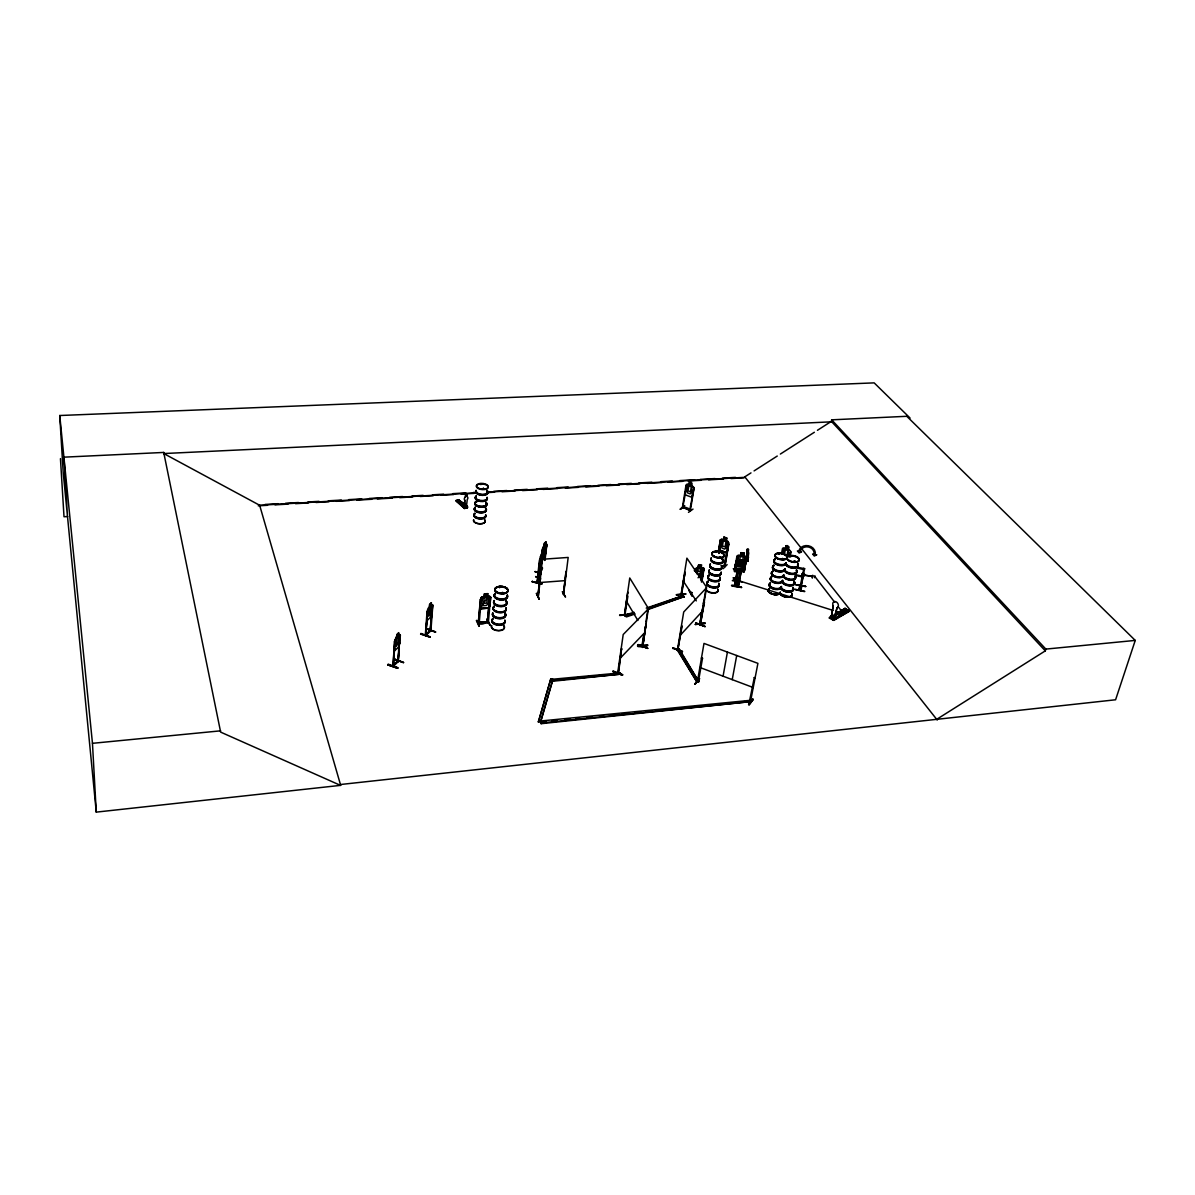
<?xml version="1.0" encoding="UTF-8"?>
<svg xmlns="http://www.w3.org/2000/svg" width="1195" height="1195" viewBox="0 0 1195 1195"><rect width="100%" height="100%" fill="white"/><g stroke="black" fill="none" stroke-linecap="round" stroke-linejoin="round"><path stroke-width="1.5" d="M748.428 552.852L747.278 549.177L747.233 554.375M465.527 494.894L465.318 497.105A2.091 1.539 -48.4 0 0 464.721 500.063L464.526 506.994C468.111 505.769 464.228 505.933 466.169 506.68M464.601 507.053L464.795 500.122M720.675 557.467L720.002 556.75M720.436 557.049L720.077 557.781L719.524 556.646M747.263 553.524L747.114 550.566M748.399 553.614L748.473 549.341L747.204 549.282M715.641 552.06L715.895 552.404M715.566 552.15L716.612 552.195M746.77 561.277L746.905 557.557L748.399 556.945L747.906 561.366L746.77 561.277L747.263 556.84M747.906 561.366L748.399 556.945M748.369 554.465L748.533 552.792M803.369 573.824L803.384 573.152M387.867 664.868C418.175 674.816 367.776 657.862 397.427 668.319M747.174 555.302L747.353 553.703M748.309 555.391L748.488 553.793M392.796 666.123L394.753 641.371L393.767 665.854L393.454 664.793L392.826 665.391L397.786 660.954M396.919 634.321L395.485 644.897L396.277 646.45L399.055 641.595L399.384 635.964L398.532 635.815C398.742 628.167 396.501 638.339 394.723 640.102L393.11 666.392L393.693 665.884M398.846 644.18L398.219 661.686L399.683 634.515L394.828 640.132L394.753 650.692L398.936 646.585L399.892 643.119M403.581 662.478L393.842 658.833L403.596 662.508M398.771 632.618L398.488 635.62L399.787 634.56M399.339 643.717L398.144 661.701L399.757 636.771M399.832 643.149L400.37 635.023M748.249 556.377L748.428 554.883M747.293 554.779L747.039 557.288L748.175 557.393L748.354 556.019M420.819 633.828L430.14 637.159M431.963 610.496L432.217 606.836L430.334 631.244L430.947 630.751L425.659 635.635L427.855 611.272L427.048 611.586L425.3 635.486L430.484 630.631M427.631 609.913L425.659 635.635L427.586 609.868L429.453 607.254L428.168 614.618L428.871 616.172L431.514 611.526L431.395 602.698L429.603 604.297L429.393 607.269L428.183 608.389L432.276 604.76M429.498 607.299L429.707 604.326M431.216 602.818L431.007 605.775L432.829 605.118L431.365 616.471M430.334 631.244L431.35 612.766M431.694 614.155L430.066 631.079M430.902 630.826L432.829 605.118M426.376 628.675L435.458 631.811M747.129 557.109L747.219 555.929M464.511 508.517L455.848 500.854L458.775 499.794C461.733 501.795 452.845 501.362 459.642 500.571M458.775 499.794L467.2 507.89L467.439 506.68L465.706 505.993M460.224 501.078L457.521 501.885L460.224 501.078C463.182 503.095 454.294 502.662 461.091 501.855M748.234 550.686L748.414 549.282M461.867 502.542L459.164 503.349L461.867 502.542C464.825 504.559 455.922 504.126 462.734 503.319M465.318 497.105L466.528 494.073L467.185 496.761A2.091 1.539 -48.4 0 1 467.26 499.495L466.394 506.65L463.869 506.516L463.794 507.472L466.483 506.844M464.75 507.307L464.452 508.517M464.885 508.009L463.869 506.516M466.573 506.068L465.587 506.262L465.542 507.77L466.364 507.591M466.438 507.651L466.558 505.903M467.17 507.487L466.349 505.948M746.666 557.408L745.74 557.214L743.215 571.419L744.291 571.389L746.636 557.348L745.695 556.243L738.166 555.107C736.03 556.168 738.54 561.157 736.359 564.817M831.735 616.53C834.588 614.663 831.287 618.368 832.855 615.694M831.914 616.426L832.736 616.515M743.604 555.929L744.933 557.229L744.022 562.427M744.097 553.136L740.855 552.658L744.097 553.136L743.604 555.989L743.962 553.21M831.914 616.889L832.9 615.813M480.748 598.127L478.239 623.461L480.33 599.681L481.256 599.606L479.18 623.446L479.449 622.52L478.149 623.267L488.277 622.401M479.15 623.133C477.656 620.19 499.644 622.968 478.224 622.416M479.389 626.195L476.775 620.429M484.124 596.843L484.363 593.84L487.754 593.631L487.485 596.574M487.605 593.676L487.366 596.678L488.949 597.515L488.456 602.967L486.574 605.432L483.437 605.686L481.973 603.49L482.466 598.038L484.229 596.932L484.468 593.93L487.635 593.736M487.067 619.159L490.249 625.329L487.112 619.563M489.412 598.949L490.428 599.068L489.412 598.949L487.246 622.685C490.383 618.995 483.318 626.329 478.463 623.476M489.517 599.143L487.47 622.7M490.592 597.321L488.337 622.64L487.545 621.848M490.055 605.208L490.712 597.261L489.621 596.335L481.809 596.962L480.644 598.097M489.741 624.88L487.022 619.144M741.497 587.537C732.864 583.474 724.185 585.52 741.512 587.477M742.095 581.935L732.326 580.665M744.455 569.134C742.349 569.373 746.128 568.387 744.156 571.389M541.918 583.533L532.208 581.831L532.432 581.099M741.378 570.941L738.6 585.296L737.763 584.699L740.288 570.777L741.378 570.941L740.243 571.12M540.857 573.719L534.942 571.643L541.141 573.017M539.468 559.828L536.958 582.727L540.095 577.962L537.541 581.905M540.155 577.185C526.771 577.021 548.445 574.586 537.287 582.816L540.08 558.17M536.406 593.601L539.02 599.143M537.406 582.727L540.528 556.676M537.63 582.353L537.765 581.577M738.271 581.606L737.688 586.566M540.424 556.721L542.605 551.268L538.198 596.245M539.931 572.45L540.065 567.64M541.395 555.406L542.679 549.879L541.962 550.163M540.573 565.997L539.767 573.032L540.962 565.608M541.604 556.765L543.068 547.071L546.488 543.874M541.918 556.87L542.485 548.52M541.111 566.176L537.869 596.275M541.768 554.495L544.442 543.337L545.786 541.918L545.547 550.402L543.247 554.644L542.784 553.091L542.261 561.157M537.884 596.305L542.59 555.735M538.362 596.559L540.902 573.451M541.156 571.09L541.723 565.832M544.143 546.16L544.352 543.307L545.876 541.947M545.413 544.875L545.786 541.918M544.322 560.336L544.89 555.107M545.473 549.879L546.548 546.115L545.846 546.399M544.621 560.44L546.249 546.01M736.045 586.252L736.703 580.904L736.12 585.909M738.241 570.702L737.33 570.149L738.346 570.717L735.612 584.713L734.791 584.116L735.627 584.669M737.868 581.129L737.181 586.551L737.733 581.547M545.025 560.067L546.892 544.382L545.174 555.152L541.903 558.468M736.957 556.019L734.477 569.851L744.44 570.329M546.1 721.81L538.362 721.989L550.79 678.88L552.882 679.238L540.633 721.616L541.156 723.692L751.162 701.555L750.34 700.315L538.452 721.227M734.477 569.851L734.835 567.685L735.717 567.804L735.418 570.523L734.507 570.463M541.156 723.692L540.633 721.616M734.462 571.568L734.716 569.462L736.225 569.701L735.956 571.808L734.492 571.404M550.79 678.88L538.362 721.989M551.119 679.387L551.642 681.359L620.803 674.129L620.13 672.919L551.119 679.387L551.642 681.359M562.307 591.719L565.534 597.112L562.576 591.704M565.967 571.419L563.383 594.602L566.071 571.598M563.607 594.273L568.178 557.438L542.007 559.29M743.32 569.462L744.814 567.789L743.32 569.462L735.747 568.327L735.224 566.34M735.119 566.325L736.105 561.575L744.829 562.322L742.603 562.038L743.111 560.126L739.839 559.723M739.466 561.516L739.944 559.708L742.976 560.261M736.09 561.665L739.571 561.59M735.747 568.327L743.335 569.373M735.582 569.612C726.172 566.49 748.757 572.285 743.23 571.822M741.542 587.268L731.758 585.669M743.17 571.763C741.677 567.864 747.547 562.531 744.769 562.277M744.306 570.284L734.596 569.119M612.99 671.366L622.685 675.07L612.781 671.59M744.067 571.583L734.447 570.403L736.195 561.232L737.091 561.366L735.194 570.568M734.611 568.79L735.522 569.253M736.195 561.232L737.046 561.65M634.007 612.273L624.402 615.246L629.75 577.977L648.093 607.971L645.957 621.878M625.075 614.469L624.821 615.843L627.898 596.081M635.157 613.946L626.419 616.919L625.164 615.948L633.514 613.827M618.203 672.441L617.681 673.173L618.323 671.739M618.547 672.875L621.549 648.78L618.218 673.233M620.13 672.919L620.698 674.861M647.63 644.986C644.493 649.348 626.449 644.508 647.645 645.061M642.029 645.419L643.791 634.067M642.746 645.972L642.671 647.406L642.776 645.778M644.135 634.037L642.462 645.27M644.628 631.124L645.36 626.21M642.686 647.346L646.181 623.357L642.611 646.824M642.537 647.421L648.347 608.897L623.207 634.515L617.681 673.024M680.343 509.384L684.63 505.545L680.403 508.951M683.54 507.158L682.375 507.741L686.049 484.886L687.125 484.319L693.205 486.589L693.966 487.799L691.591 497.195L685.362 494.894L684.989 491.937L685.407 494.849M682.733 507.651L686.677 486.589L685.945 486.32M689.41 482.347L688.947 485.036L687.469 485.424L686.692 490.368L687.693 492.967L690.172 493.879L691.845 492.25L691.995 483.198C687.618 479.046 690.546 487.261 687.095 484.214M688.484 512.356L693.025 509.085M690.366 509.921L689.873 510.34C671.814 503.244 693.877 508.712 689.664 510.504L693.757 489.353M676.489 595.065L685.855 593.825L676.564 594.602M690.351 510.758L694.101 487.769L691.472 485.902M681.494 593.855L681.374 595.289L684.137 579.829M672.875 648.138L682.435 651.753M684.72 576.184L684.989 572.076L681.195 595.185M672.651 648.497L672.964 647.735L682.494 651.305M837.083 607.732L834.259 618.218L831.406 616.829L833.184 605.686A3.391 2.554 57.8 0 1 834.065 601.683A3.391 2.554 57.8 0 1 837.949 603.729A3.391 2.554 57.8 0 1 837.083 607.732L834.14 618.278M834.185 615.216L844.999 608.613L849.346 611.228L833.811 620.429L829.151 617.949L831.526 616.71L833.184 605.686M681.792 594.378L681.464 594.766M649.632 607.643L682.957 595.663L684.227 596.589L647.391 609.779M677.042 649.602L679.074 648.706L698.911 681.837L696.954 682.016L677.042 649.602L678.954 649.423L697.014 678.745M677.535 649.796L678.446 648.795M681.747 626.031L677.819 650.05L682.076 626.15M691.8 592.735C689.007 592.72 692.966 592.78 691.457 593.123M690.874 592.347L690.8 593.437L691.726 592.317M690.889 593.407L691.681 592.571M695.923 572.539L698.612 565.145M692.323 595.976L688.947 590.196L691.83 595.961M694.863 569.134L698.149 567.954L698.522 565.056L701.644 564.906L701.047 567.819L702.436 568.641L701.555 573.869L699.658 576.199M700.031 573.973L700.897 568.745L698.029 568.939L697.163 574.168L700.031 573.973L701.196 576.08L700.614 579.545M701.062 580.636L702.675 570.03L703.646 570.149L702.675 570.03M701.495 582.114L703.93 568.476L703.063 567.61M705.005 623.133C675.414 626.882 725.066 621.027 695.52 624.029M695.804 623.207L705.155 626.583L696.028 622.909M702.421 608.972L699.926 624.014L701.51 612.423M703.287 603.863L703.87 600.458M700.404 624.582L699.852 625.343L704.124 602.385M700.225 625.418L704.497 601.981M699.643 623.476L700.315 623.895M696.849 681.494L695.251 683.824M718.359 551.463L720.406 539.662L723.408 539.752M718.509 551.328L720.451 539.617M718.837 553.449C720.167 552.09 720.077 539.303 720.899 541.559M696.954 682.016L677.162 648.87M719.002 553.315L721.048 541.425M695.176 684.317C694.683 681.464 700.27 681.957 697.372 681.867L703.989 643.418L757.914 663.359L750.43 702.003L749.489 701.704L750.684 701.853L749.579 700.763M702.526 658.236L701.465 658.087L702.526 658.236L698.358 681.927M699.538 678.685L695.042 684.197L699.568 678.685M726.769 538.034L726.142 540.872L727.396 542.336L726.515 547.444L724.708 549.088L722.064 548.087L721.033 545.368L721.914 540.26L723.483 539.871L723.931 536.958L726.769 538.034L726.246 540.827L728.935 542.859L724.723 566.624M723.528 539.826L724.006 537.078M735.911 568.028L735.358 570.045M737.778 561.486L738.674 556.287L740.452 555.6L740.855 552.658M723.214 568.656L727.143 564.623M724.947 566.46L728.741 544.337L727.949 544.039L723.991 566.355L724.812 566.624M724.006 566.34L723.946 565.683M739.391 561.725L740.288 556.541L743.32 556.989L742.707 560.455M743.2 571.21L743.559 569.044M734.746 584.474L737.33 570.149M734.955 584.549L737.509 570.12M738.376 570.373L735.612 584.713M740.497 570.702L737.823 585.057M738.6 585.296L741.184 570.807L740.317 570.717L741.169 570.866M723.065 676.191L727.426 652.082M732.236 679.641L736.703 655.517M749.116 704.796L753.208 699.463L749.116 704.826L748.638 704.109M748.697 704.139L752.82 698.881M749.414 701.659L754.284 677.58L755.195 677.909L754.284 677.58M750.34 700.315L751.013 702.302M781.44 553.838L782.561 548.311L783.651 547.818L790.104 550.462L790.896 551.836L789.955 556.75M782.292 553.673C784.114 552.269 781.799 548.729 782.949 550.268M782.456 553.539L783.113 550.148M782.979 554.107L783.98 548.998L785.548 548.684L786.131 545.891L788.67 547.041M786.011 545.801C785.145 552.941 785.04 541.903 788.834 546.952L788.341 556.392M735.418 570.523L735.508 568.85M789.029 556.541C787.774 553.808 791.688 552.941 789.701 553.151M789.193 556.422L789.865 553.031M789.79 556.87L790.791 551.836M799.679 588.254L800.545 588.537L804.534 568.745L803.384 569.552L803.608 568.462L804.549 568.656M794.899 589.598L804.608 591.63M805.699 586.297L795.93 584.773L805.669 586.461M802.891 576.812L801.875 576.946L802.069 575.99M803.399 569.462L804.399 569.388M801.935 576.692C804.623 577.439 800.725 575.422 803.04 576.08M804.325 569.746L797.289 568.058M814.572 577.678L814.945 575.87L814.751 576.767M743.051 571.718L743.335 570.149M817.44 430.29L831.361 421.372L831.675 419.833L906.796 416.293L1135.25 640.415L1115.592 699.777L340.276 784.532L340.515 785.384L220.642 732.117L163.715 452.442L63.947 457.162L67.517 516.837L63.186 472.354L59.75 415.516L874.172 382.878L910.097 418.086M804.534 574.272L804.235 575.691L801.83 575.198L802.114 573.794L804.534 574.272L802.114 573.794M804.34 575.228L812.585 576.363L804.355 575.124M743.917 571.942L745.889 562.74M794.974 589.24L804.683 591.241M735.209 566.43L736.195 561.605M800.829 590.823L801.845 585.968M804.235 575.691L804.429 574.75M740.422 560.096L742.379 560.38M802.637 573.719L803.563 574.72L802.532 574.257M802.756 573.137L803.876 573.212L800.755 588.463L799.754 587.91M803.652 569.612L799.769 588.358L800.829 588.134M804.549 568.656L795.661 566.938M803.727 573.944L803.458 574.676M532.208 581.816L541.723 584.191M799.754 585.505L798.723 590.36M801.83 575.198L804.265 575.557M803.608 568.462L804.474 569.044M799.156 590.39L800.306 585.191L799.246 590.061M541.858 583.937L532.343 581.577M744.709 567.849L745.844 563.024L744.948 562.89M795.93 584.773L805.624 586.625M829.554 617.964L831.466 615.38L831.182 618.159M831.78 615.544L829.942 617.651L833.408 619.488L835.245 617.382L835.245 619.01L831.137 616.829L831.466 615.38M832.975 616.172L832.437 618.831M537.018 581.771L540.394 578.096M834.932 618.711L835.245 617.382M837.949 612.527L841.982 614.977L837.949 612.527L839.517 611.601L843.55 614.051L839.517 611.601M840.907 610.779L844.94 613.229L840.907 610.779L842.475 609.853L846.493 612.303L842.475 609.853M843.506 609.241L847.539 611.676L843.506 609.241L845.059 608.315L849.077 610.75L833.094 620.041M845.059 608.315L834.11 615.171M642.208 644.568L642.97 645.046L642.223 644.508M546.055 551.926L545.144 555.092L541.858 558.304M503.259 593.288L502.901 592.451M503.603 593.407L502.542 593.138M499.615 587.552L500.093 587.313M500.332 587.118L499.48 587.596M744.097 571.15L734.716 569.462M736.225 569.701L734.686 569.627M388.121 664.539L397.681 668.05M388.166 664.151L397.741 667.587M542.097 559.693L540.349 564.159L541.141 555.6M430.185 636.771L420.864 633.425M540.543 722.377L552.807 679.985M613.05 670.978L622.729 674.622M483.288 488.949C485.678 488.157 481.256 490.264 483.467 488.337M483.751 488.441L484.094 489.293M483.781 488.949L482.541 488.755L483.318 488.382M936.686 719.345L1045.311 650.857L1045.834 649.094L831.675 419.833M480.689 484.513L481.032 483.93M481.54 484.244L480.898 483.93A6.005 2.868 5 0 1 488.083 487.918A6.005 2.868 5 0 1 478.06 488.501A6.005 2.868 5 0 1 480.793 483.885L481.57 484.333L480.838 484.453M682.405 651.708L672.845 648.228M539.214 599.113L536.48 593.243L539.259 599.053M831.735 616.426L832.616 616.008M699.837 625.209L706.275 586.805L686.901 558.155L681.016 594.751M619.772 615.5L629.421 614.633M677.625 648.93L678.416 648.736M677.445 649.871L683.704 612.019L706.574 587.686L700.315 624.836M840.145 613.528L840.638 612.303L841.698 613.632M685.751 594.169L676.295 594.766M488.501 608.001L490.025 605.163L488.635 608.195L480.734 608.733L488.576 608.091L489.995 605.103M539.856 572.211L539.901 572.958M795.392 561.829L794.137 561.172M793.958 561.381L795.243 561.65M794.869 560.978L794.555 561.769M790.463 556.511L791.06 556.019M701.211 578.694L702.675 575.93M701.301 578.843L702.809 576.005M782.053 558.692L783.113 559.111M781.874 558.887L782.65 558.498M782.337 558.528L783.248 558.782M778.513 554.121L779.469 554.047M478.971 626.285L476.342 620.474M430.125 630.138L430.544 630.288M426.301 634.366L425.39 634.664L426.286 635.142M392.841 666.212L398.353 660.178L397.801 660.701M535.106 571.494L541.096 573.481M719.181 557.467L719.495 556.975M719.136 546.996L719.554 550.044L726.187 552.568L727.695 550.178M430.125 637.219L420.58 634.097M489.651 596.395L490.742 597.336L488.008 596.544L480.599 608.21L488.606 608.15M535.704 576.513L540.304 577.887M541.693 553.046L542.336 552.135M541.604 554.002L542.231 553.076M540.528 556.75L542.978 553.106M680.299 509.249L684.526 505.858M737.763 584.699L738.749 584.863M425.405 634.515L430.051 630.512M698.044 577.783L701.136 574.885L699.404 577.29M748.548 704.602L752.805 699.299M749.534 701.002L749.713 701.465M698.567 681.165L697.417 680.971L698.507 681.374M456.729 500.66L458.94 500.152M467.35 507.726C440.91 490.174 476.566 508.144 465.393 508.293M705.155 626.583L695.848 623.088M677.625 649.079L678.401 648.9M679.85 635.695L702.63 610.944M621.549 648.78L621.893 648.915M619.787 658.654L644.792 632.603M542.246 569.627L539.991 572.136M539.767 566.953L542.47 568.178M480.778 598.187L481.854 597.052M545.428 543.74L544.576 544.562L545.532 542.799M435.682 632.021L426.137 628.495M398.652 661.208L393.274 666.287M427.138 617.785L427.407 620.28L431.335 616.411M395.097 641.491L394.245 641.849M427.855 611.272L427.048 611.586M431.007 603.609L429.886 605.551L430.932 604.595M431.186 605.671L432.306 604.64M723.991 565.474L725.096 565.653L724.334 565.369M726.187 552.568L719.599 549.999M727.949 544.039L728.741 544.337M728.143 541.469L721.526 538.975M682.554 507.038L683.45 507.128M794.018 561.262L795.004 561.157M790.418 556.437L791.463 556.422M782.142 559.17L783.427 559.559M750.983 472.891L744.799 476.85L937.253 720.047M754.075 470.905L777.258 456.042M780.35 454.07L814.363 432.261M465.348 508.323L456.595 500.466M458.043 500.376L466.677 508.009M502.871 592.765L502.154 593.213L502.961 593.482M503.185 593.049L502.184 592.571L503.737 593.138M832.556 619.772L849.152 610.466M835.559 617.546L833.318 620.19L849.316 611.242M831.586 615.784L833.184 616.112M834.334 615.5L843.595 609.988M829.539 617.785L845.791 609.017L833.587 616.844M830.346 618.398L845.791 609.017M832.482 619.727L848.301 610.316L848.794 610.974M795.287 561.874L794.152 561.769M783.561 559.365L782.516 559.365M466.214 494.103L467.35 494.79M646.241 608.121L682.957 595.663M625.164 615.948L633.903 612.975M647.496 609.062L684.227 596.589M739.571 561.501L737.823 561.844L737.136 565.16L738.465 566.818L741.483 567.281L743.395 566.101L744.112 562.785L742.603 561.949M841.549 613.468L840.458 613.393M749.833 700.614L750.49 701.749M697.671 680.836L698.418 682.016M461.449 503.02L460.284 503.289M67.488 516.36L96.272 812.122L340.68 785.354L259.509 504.768M551.672 721.242L557.243 720.675M564.652 719.928L570.224 719.36M575.796 718.792L579.5 718.404M586.924 717.657L592.496 717.09M599.905 716.328L603.624 715.954M611.048 715.207L616.605 714.64M622.177 714.072L627.748 713.505M635.157 712.743L640.729 712.19M646.301 711.622L651.858 711.055M657.429 710.487L663.001 709.92M670.425 709.158L674.129 708.784M681.553 708.037L687.11 707.47M692.682 706.902L698.253 706.335M705.677 705.573L711.234 705.005M716.806 704.452L722.363 703.885M727.934 703.317L733.506 702.75M740.93 701.988L744.634 701.614M541.245 722.93L751.162 701.555M697.088 681.284L699.045 681.09M1045.834 649.094L1135.25 640.415M96.272 812.122L92.463 743.32L220.627 730.832M560.111 679.283L563.741 678.939M571.001 678.252L578.26 677.58M585.535 676.893L589.165 676.549M598.232 675.698L603.684 675.19M610.944 674.503L616.396 673.995M551.731 680.612L620.803 674.129M637.682 646.39L647.615 645.494L637.742 646.405M695.43 624.462L704.99 623.626M619.607 615.305L629.496 614.305L619.637 615.276M683.391 507.307L683.196 508.084M628.391 592.66L627.748 592.197L624.477 615.276M488.008 596.559L489.681 596.439M539.468 582.562L565.429 580.621M695.55 571.568L702.75 571.061L703.228 573.779L702.63 571.105M701.017 567.759L704.079 568.491L701.988 581.248M696.028 568.163L703.093 567.67M694.37 570.598L695.326 570.732L694.489 570.792M67.503 516.539L64.007 516.748L60.452 458.641M265.081 504.439L278.091 503.692M285.53 503.274L298.556 502.527M307.847 501.99L319.005 501.347M328.296 500.81L341.322 500.063M348.746 499.63L361.771 498.883M369.21 498.464L382.221 497.703M389.66 497.284L402.67 496.537M411.976 496L423.12 495.357M432.426 494.82L443.584 494.177M452.875 493.64L465.886 492.893M473.325 492.474L477.044 492.25M493.774 491.294L506.799 490.547M514.238 490.114L527.249 489.367M536.54 488.83L547.698 488.187M557.004 487.65L568.148 487.007M577.454 486.484L590.464 485.723M597.903 485.304L610.914 484.558M618.353 484.124L631.378 483.377M638.817 482.944L651.828 482.197M661.119 481.66L672.277 481.017M679.716 480.599L694.594 479.733M700.165 479.419L715.043 478.568M722.482 478.134L735.493 477.388M475.431 492.848L259.659 505.276L163.745 453.547L163.715 452.442M486.589 492.206L745.157 477.313M258.254 505.829L267.56 505.291M275.014 504.858L288.04 504.111M295.479 503.678L308.504 502.931M315.958 502.497L328.983 501.751M336.422 501.317L349.448 500.571M356.887 500.137L371.779 499.271M377.366 498.957L392.259 498.091M399.698 497.673L412.723 496.911M420.162 496.478L433.202 495.731M440.641 495.298L453.667 494.551M461.106 494.118L474.131 493.371M487.172 492.624L494.611 492.191M502.049 491.757L515.075 491.011M522.529 490.577L537.406 489.726M542.993 489.397L557.886 488.531M565.325 488.113L578.35 487.351M585.804 486.933L598.829 486.171M606.268 485.753L619.294 484.991M626.748 484.558L639.773 483.811M647.212 483.377L662.105 482.526M667.691 482.197L682.569 481.346M688.156 481.017L701.181 480.27M708.62 479.837L723.513 478.986M730.952 478.553L743.992 477.806M163.745 453.547L831.765 421.805M744.186 570.657L743.395 570.523M715.924 575.273L716.985 575.691M735.044 567.685L735.702 568.043M747.129 557.064L748.264 557.199M746.905 557.557L748.04 557.647M460.792 503.409L461.643 503.035M502.707 593.631L501.751 592.914M795.945 574.735L802.98 576.334M795.795 575.482L802.831 577.08M539.154 565.743L539.274 568.088L541.933 563.652L541.111 555.869M735.254 579.575C735.134 582.742 730.952 577.947 735.254 579.575L832.96 610.391M836.5 611.511L843.61 613.752L838.083 606.582M539.572 567.087L542.545 568.073M426.152 628.854L435.473 632.17M394.365 648.228L394.649 650.663M393.827 659.192L403.342 662.672M690.501 510.594L682.644 507.053M638.205 644.956L647.675 648.467M699.852 667.467L753.238 687.528M841.414 612.766C837.814 611.631 842.176 615.425 841.683 612.677M831.526 616.71L834.991 618.547M800.381 590.688L801.457 585.475M682.853 596.365L684.108 597.291M458.223 500.093L467.021 507.935M456.102 500.406L465.034 508.398M456.087 500.585L464.855 508.428M831.361 421.372L1045.311 650.857M814.826 576.468L834.752 602.28M683.226 581.024L696.297 600.891M626.464 601.294L637.876 620.489M481.256 599.606L480.33 599.681M479.957 605.925L480.763 608.793M427.033 617.74L427.317 620.25M719.285 546.966L719.674 549.924M59.75 415.516L92.463 743.32M487.067 498.285A5.99 2.898 5 0 1 480.465 501.452A5.99 2.898 5 0 1 476.163 496.806M487.187 497.912A6.065 2.943 5 0 1 480.48 501.123A6.065 2.943 5 0 1 476.133 496.418M486.066 502.453A5.99 2.913 5 0 1 484.259 506.187A5.99 2.913 5 0 1 476.267 505.097A5.99 2.913 5 0 1 476.715 501.183M486.066 502.318A5.96 2.898 5 0 1 484.677 505.918A5.96 2.898 5 0 1 477.014 505.365A5.96 2.898 5 0 1 475.774 501.586M487.127 491.011A6.08 2.928 5 0 1 482.586 495.074A6.08 2.928 5 0 1 476.013 490.921M487.157 497.254A5.99 2.898 5 0 1 480.554 500.421A5.99 2.898 5 0 1 476.252 495.776M487.022 491.384A6.005 2.883 5 0 1 482.556 495.387A6.005 2.883 5 0 1 476.073 491.294M487.216 497.598A6.065 2.943 5 0 1 480.51 500.81A6.065 2.943 5 0 1 476.148 496.104M487.157 490.697A6.08 2.928 5 0 1 482.616 494.745A6.08 2.928 5 0 1 476.043 490.607M487.112 490.353A6.005 2.883 5 0 1 482.646 494.357A6.005 2.883 5 0 1 476.148 490.264M485.543 515.672A5.945 2.928 5 0 1 478.971 518.899A5.945 2.928 5 0 1 474.714 514.194M485.663 515.314A6.035 2.973 5 0 1 479.001 518.585A6.035 2.973 5 0 1 474.669 513.82M484.558 519.78A5.945 2.943 4.9 0 1 480.106 523.888A5.945 2.943 4.9 0 1 473.683 519.735A5.93 2.943 4.9 0 0 480.121 523.739A5.93 2.943 4.9 0 0 484.543 519.661M485.977 503.229A5.96 2.898 5 0 1 481.525 507.263A5.96 2.898 5 0 1 475.087 503.155M475.7 502.497A5.96 2.898 5 0 1 476.656 501.975M485.603 508.472A6.05 2.958 5 0 1 484.199 512.147A6.05 2.958 5 0 1 476.432 511.594A6.05 2.958 5 0 1 475.177 507.741M485.633 514.657A5.945 2.928 5 0 1 479.061 517.883A5.945 2.928 5 0 1 474.803 513.178M485.499 508.846A5.96 2.928 5 0 1 484.109 512.461A5.96 2.928 5 0 1 476.461 511.923A5.96 2.928 5 0 1 475.222 508.114M485.693 515A6.035 2.973 5 0 1 479.016 518.271A6.035 2.973 5 0 1 474.699 513.506M485.633 508.159A6.05 2.958 5 0 1 484.214 511.833A6.05 2.958 5 0 1 476.461 511.281A6.05 2.958 5 0 1 475.207 507.427M485.588 507.83A5.96 2.913 5 0 1 484.199 511.445A5.96 2.913 5 0 1 476.551 510.892A5.96 2.913 5 0 1 475.311 507.098M720.899 565.683A6.259 3.152 9.7 0 1 720.421 569.701A6.259 3.152 9.7 0 1 712.504 569.164A6.259 3.152 9.7 0 1 710.263 564.951M721.825 566.131A6.348 3.182 9.7 0 1 715.88 569.791A6.348 3.182 9.7 0 1 710.248 564.548M721.168 572.644A6.259 3.167 9.7 0 1 714.102 575.273A6.259 3.167 9.7 0 1 709.352 570.224M709.442 569.821A6.229 3.152 9.7 0 0 714.177 574.855A6.229 3.152 9.7 0 0 721.227 572.226A6.259 3.167 9.7 0 1 714.147 575.019A6.259 3.167 9.7 0 1 709.397 569.97M722.124 559.036A6.363 3.182 9.7 0 1 721.646 563.099A6.363 3.182 9.7 0 1 713.594 562.531A6.363 3.182 9.7 0 1 711.309 558.289M721.989 559.409A6.274 3.137 9.7 0 1 721.511 563.428A6.274 3.137 9.7 0 1 713.579 562.875A6.274 3.137 9.7 0 1 711.324 558.677M721.885 565.818A6.348 3.182 9.7 0 1 715.939 569.462A6.348 3.182 9.7 0 1 710.293 564.234M722.183 558.707A6.363 3.167 9.7 0 1 721.69 562.77A6.363 3.167 9.7 0 1 713.654 562.218A6.363 3.167 9.7 0 1 711.369 557.96M722.168 558.364A6.274 3.137 9.7 0 1 721.705 562.367A6.274 3.137 9.7 0 1 713.759 561.814A6.274 3.137 9.7 0 1 711.503 557.617M721.197 572.226A6.214 3.137 9.7 0 1 714.983 574.974A6.214 3.137 9.7 0 1 709.023 570.568M718.613 584.206A6.214 3.182 9.8 0 1 716.089 587.82A6.214 3.182 9.8 0 1 708.262 586.207A6.214 3.182 9.8 0 1 708.082 582.055M718.748 583.847A6.304 3.227 9.8 0 1 716.208 587.507A6.304 3.227 9.8 0 1 708.262 585.879A6.304 3.227 9.8 0 1 708.082 581.651M717.717 589.374A6.214 3.197 9.8 0 1 713.475 593.168A6.214 3.197 9.8 0 1 705.886 589.419M717.762 589.03A6.199 3.182 9.8 0 1 713.52 592.795A6.199 3.182 9.8 0 1 705.961 589.06M721.063 573.152A6.229 3.152 9.7 0 1 714.012 575.781A6.229 3.152 9.7 0 1 709.292 570.747M721.138 572.853A6.259 3.167 9.7 0 1 714.072 575.482A6.259 3.167 9.7 0 1 709.322 570.433M719.823 577.663A6.319 3.212 9.8 0 1 717.284 581.293A6.319 3.212 9.8 0 1 709.322 579.665A6.319 3.212 9.8 0 1 709.128 575.467M718.792 583.175A6.229 3.182 9.8 0 1 716.268 586.775A6.229 3.182 9.8 0 1 708.441 585.177A6.229 3.182 9.8 0 1 708.262 581.009M720.077 578.888A6.229 3.167 9.8 0 1 712.235 581.338A6.229 3.167 9.8 0 1 709.143 575.856M718.807 583.533A6.304 3.227 9.8 0 1 716.253 587.178A6.304 3.227 9.8 0 1 708.321 585.55A6.304 3.227 9.8 0 1 708.142 581.338M719.883 577.334A6.319 3.212 9.8 0 1 717.329 580.979A6.319 3.212 9.8 0 1 709.367 579.351A6.319 3.212 9.8 0 1 709.188 575.154M719.868 576.991A6.244 3.167 9.8 0 1 717.344 580.576A6.244 3.167 9.8 0 1 709.501 578.963A6.244 3.167 9.8 0 1 709.322 574.825M784.742 569.089A6.244 3.092 10.9 0 1 778.737 571.837A6.244 3.092 10.9 0 1 772.523 567.431M772.926 566.699A6.244 3.092 10.9 0 1 773.718 566.086M784.936 569.567A6.333 3.137 10.9 0 1 776.406 570.941A6.333 3.137 10.9 0 1 773.718 565.698M783.756 575.168A6.244 3.107 10.9 0 1 775.346 576.543A6.244 3.107 10.9 0 1 772.687 571.344M783.8 574.914A6.244 3.107 10.9 0 1 775.406 576.289A6.244 3.107 10.9 0 1 772.747 571.076M786.161 563.338A6.348 3.122 10.8 0 1 777.616 564.697A6.348 3.122 10.8 0 1 774.913 559.469M784.981 568.88A6.259 3.092 10.9 0 1 776.571 570.224A6.259 3.092 10.9 0 1 773.912 565.056M785.996 563.682A6.259 3.077 10.8 0 1 777.586 565.026A6.259 3.077 10.8 0 1 774.913 559.872M784.995 569.253A6.333 3.137 10.9 0 1 776.481 570.627A6.333 3.137 10.9 0 1 773.777 565.369M785.832 563.756A6.348 3.122 10.8 0 1 776.944 564.1A6.348 3.122 10.8 0 1 774.972 559.14M786.205 562.636A6.259 3.077 10.8 0 1 777.781 563.98A6.259 3.077 10.8 0 1 775.107 558.827M781.306 587.537A6.214 3.137 11 0 1 772.956 588.926A6.214 3.137 11 0 1 770.327 583.683M781.47 587.193A6.304 3.182 11 0 1 772.986 588.597A6.304 3.182 11 0 1 770.327 583.294M769.326 588.806A6.214 3.152 11 0 0 771.955 594.064A6.214 3.152 11 0 0 780.305 592.675A6.169 3.137 11 0 1 771.97 594.049A6.169 3.137 11 0 1 769.356 588.821M780.35 592.466A6.214 3.152 11 0 1 771.985 593.87A6.214 3.152 11 0 1 769.371 588.612M783.621 575.676A6.229 3.107 10.9 0 1 775.256 577.051A6.229 3.107 10.9 0 1 772.612 571.852M783.711 575.378A6.244 3.107 10.9 0 1 775.316 576.752A6.244 3.107 10.9 0 1 772.657 571.539M782.68 581.039A6.304 3.167 10.9 0 1 774.181 582.428A6.304 3.167 10.9 0 1 771.507 577.14M781.515 586.506A6.214 3.137 11 0 1 773.15 587.895A6.214 3.137 11 0 1 770.521 582.652M782.516 581.382A6.229 3.122 10.9 0 1 774.151 582.757A6.229 3.122 10.9 0 1 771.507 577.543M770.387 582.981A6.304 3.182 11 0 0 772.314 588A6.304 3.182 11 0 0 781.127 587.641A6.304 3.182 11.2 0 0 788.999 591.465A6.304 3.182 11.2 0 0 792.972 587.641M794.212 581.487A6.319 3.167 11.2 0 1 790.239 585.296A6.319 3.167 11.2 0 1 782.337 581.517A6.319 3.167 10.9 0 1 773.509 581.831A6.319 3.167 10.9 0 1 771.567 576.827M782.725 580.337A6.229 3.122 10.9 0 1 774.345 581.726A6.229 3.122 10.9 0 1 771.701 576.513M505.918 601.668A6.632 3.57 5.4 0 1 501.063 606.687A6.632 3.57 5.4 0 1 493.819 601.727M506.023 601.279A6.722 3.615 5.4 0 1 504.544 605.76A6.722 3.615 5.4 0 1 495.925 605.193A6.722 3.615 5.4 0 1 494.446 600.502M506.053 608.061A6.632 3.585 5.4 0 1 498.808 612.079A6.632 3.585 5.4 0 1 493.968 606.388M506.068 607.822A6.632 3.585 5.4 0 1 498.838 611.855A6.632 3.585 5.4 0 1 493.983 606.164M507.352 595.618A6.737 3.6 5.4 0 1 499.988 599.651A6.737 3.6 5.4 0 1 495.059 593.93M506.023 600.577A6.632 3.555 5.4 0 1 501.168 605.581A6.632 3.555 5.4 0 1 493.923 600.622M507.218 596.006A6.647 3.555 5.4 0 1 499.973 599.98A6.647 3.555 5.4 0 1 495.103 594.333M506.068 600.936A6.722 3.615 5.4 0 1 501.138 606.014A6.722 3.615 5.4 0 1 493.804 600.995M507.382 595.274A6.737 3.6 5.4 0 1 500.018 599.307A6.737 3.6 5.4 0 1 495.088 593.586M507.322 594.901A6.647 3.54 5.4 0 1 500.078 598.874A6.647 3.54 5.4 0 1 495.208 593.228M504.992 622.087A6.587 3.6 5.3 0 1 496.717 625.045A6.587 3.6 5.3 0 1 492.743 619.488M504.887 620.758A6.677 3.645 5.3 0 1 497.583 624.865A6.677 3.645 5.3 0 1 492.698 619.07M503.588 625.627A6.587 3.615 5.3 0 1 498.748 630.736A6.587 3.615 5.3 0 1 491.578 625.717M503.603 625.403A6.587 3.615 5.3 0 1 498.778 630.512A6.587 3.615 5.3 0 1 491.593 625.493M506.202 609.599A6.602 3.57 5.3 0 1 497.912 612.527A6.602 3.57 5.3 0 1 493.923 607M506.023 608.315A6.632 3.585 5.3 0 1 498.793 612.333A6.632 3.585 5.3 0 1 493.938 606.642M504.843 613.349A6.692 3.645 5.3 0 1 499.943 618.472A6.692 3.645 5.3 0 1 492.639 613.423M504.858 620.056A6.587 3.6 5.3 0 1 497.673 624.104A6.587 3.6 5.3 0 1 492.848 618.398M504.738 613.752A6.602 3.585 5.3 0 1 499.898 618.801A6.602 3.585 5.3 0 1 492.698 613.827M504.917 620.429A6.677 3.645 5.3 0 1 497.613 624.537A6.677 3.645 5.3 0 1 492.743 618.741M504.887 613.02A6.692 3.63 5.3 0 1 499.973 618.144A6.692 3.63 5.3 0 1 492.669 613.095M504.843 612.662A6.602 3.585 5.3 0 1 500.003 617.71A6.602 3.585 5.3 0 1 492.788 612.721M796.288 570.717A6.259 3.107 11.1 0 1 790.776 574.332A6.259 3.107 11.1 0 1 784.906 569.164M796.438 570.359A6.348 3.137 11.1 0 1 791.673 574.093A6.348 3.137 11.1 0 1 784.503 569.537M795.243 575.975A6.259 3.122 11.1 0 1 790.537 579.68A6.259 3.122 11.1 0 1 783.472 575.168M795.302 575.572A6.244 3.107 11.1 0 1 790.612 579.261A6.244 3.107 11.1 0 1 783.576 574.765M797.692 564.13A6.363 3.137 11.1 0 1 792.912 567.849A6.363 3.137 11.1 0 1 785.727 563.293M796.497 569.686A6.259 3.092 11.1 0 1 791.792 573.361A6.259 3.092 11.1 0 1 784.712 568.865M797.543 564.488A6.274 3.092 11.1 0 1 792.823 568.163A6.274 3.092 11.1 0 1 785.742 563.682M796.512 570.03A6.348 3.137 11.1 0 1 791.732 573.779A6.348 3.137 11.1 0 1 784.562 569.208M797.767 563.801A6.363 3.122 11.1 0 1 793.779 567.55A6.363 3.122 11.1 0 1 785.817 563.801M797.752 563.442A6.274 3.092 11.1 0 1 793.032 567.117A6.274 3.092 11.1 0 1 785.951 562.636M792.912 587.955A6.304 3.182 11.2 0 1 788.147 591.749A6.304 3.182 11.2 0 1 781.037 587.148M780.066 592.451A6.229 3.152 11.2 0 0 787.072 597.007A6.229 3.152 11.2 0 0 791.777 593.243A6.184 3.137 11.2 0 1 787.102 596.858A6.184 3.137 11.2 0 1 780.126 592.332M795.123 576.483A6.229 3.107 11.1 0 1 790.418 580.187A6.229 3.107 11.1 0 1 783.397 575.676M795.213 576.184A6.259 3.122 11.1 0 1 790.493 579.889A6.259 3.122 11.1 0 1 783.427 575.363M794.137 581.816A6.319 3.167 11.2 0 1 789.372 585.58A6.319 3.167 11.2 0 1 782.247 580.994M792.972 587.298A6.229 3.137 11.2 0 1 788.267 591.032A6.229 3.137 11.2 0 1 781.246 586.491M793.988 582.174A6.229 3.122 11.2 0 1 789.283 585.894A6.229 3.122 11.2 0 1 782.262 581.367M794.197 581.143A6.244 3.122 11.2 0 1 789.492 584.863A6.244 3.122 11.2 0 1 782.471 580.337M733.237 577.977L735.687 578.38L733.327 577.797M396.74 638.399L396.411 644.045L398.129 642.447L398.473 636.815L396.74 638.399M397.263 634.59L397.203 635.591L398.368 633.574L397.263 634.59M429.423 608.285L429.035 613.812L430.663 612.318L431.051 606.806L429.423 608.285M484.139 597.903L483.646 603.356L486.783 603.102L487.276 597.649L484.139 597.903M485.006 594.438L484.916 595.424L486.933 595.259L487.022 594.273L485.006 594.438M743.469 569.627L735.821 568.432L743.469 569.627M541.171 556.616L540.588 561.904L542.142 555.182L541.171 556.616M544.069 547.146L543.501 552.404L544.83 551.104L545.413 545.846L544.069 547.146M736.105 581.263L735.552 586.282L736.135 581.233M638.249 644.598L647.869 648.317L638.22 644.583M688.798 485.917L688.021 490.846L690.501 491.772L691.293 486.828L688.798 485.917M689.739 482.989L691.203 484.453L689.739 482.989M699.09 565.638L698.926 566.564L700.778 566.445L700.927 565.504L699.09 565.638M723.333 540.782L722.437 545.906L725.096 546.907L725.977 541.798L723.333 540.782M724.349 537.765L724.2 538.676L725.903 539.318L726.067 538.407L724.349 537.765M741.393 553.36L741.229 554.301L743.185 554.585L743.335 553.658L741.393 553.36M812.286 577.797L812.764 575.422L812.286 577.797M785.369 549.595L784.368 554.704L786.952 555.809L787.953 550.701L785.369 549.595M786.459 546.593L786.28 547.504L787.938 548.206L788.117 547.295L786.459 546.593M739.451 562.098L738.749 565.414L741.781 565.862L742.483 562.546L739.451 562.098M742.932 566.938L740.452 564.862L737.285 566.161L739.839 564.369L738.241 562.023L740.571 564.055L743.678 562.845L741.184 564.578L742.932 566.938M502.288 592.511L502.229 592.466M816.618 554.838L814.303 556.078L812.645 554.032L814.034 554.316A7.021 6.065 11 0 0 808.358 546.966A7.021 6.065 11 0 0 800.262 551.537L801.621 551.821L799.186 553.046L797.409 550.97L798.768 551.239A8.41 7.275 11 0 1 808.462 545.756A8.41 7.275 11 0 1 815.259 554.555L816.618 554.838M478.09 487.993A6.02 2.883 5 0 0 488.143 487.411A6.02 2.883 5 0 0 480.838 483.363A6.02 2.883 5 0 0 478.09 487.993M481.555 506.964A5.99 2.913 5 0 0 486.021 502.916A5.99 2.913 5 0 1 481.555 506.949A5.99 2.913 5 0 1 475.087 502.841A5.99 2.913 5 0 0 481.555 506.949M476.671 501.646A5.99 2.913 5 0 0 475.715 502.184A5.99 2.913 5 0 1 476.671 501.631M714.251 556.302A6.289 3.122 9.7 0 0 724.26 555.555A6.289 3.122 9.7 0 0 715.805 551.104A6.289 3.122 9.7 0 0 714.251 556.302M714.192 556.541A6.304 3.122 9.7 0 0 724.23 555.794A6.304 3.122 9.7 0 0 715.76 551.328A6.304 3.122 9.7 0 0 714.192 556.541M714.162 556.855A6.274 3.107 9.7 0 0 724.155 556.108A6.274 3.107 9.7 0 0 715.715 551.657A6.274 3.107 9.7 0 0 714.162 556.855M715.999 569.044A6.244 3.137 9.7 0 0 721.855 565.459A6.259 3.137 9.7 0 1 715.999 569.059A6.259 3.137 9.7 0 1 710.442 563.891A6.244 3.137 9.7 0 0 715.999 569.044M777.407 558.11A6.274 3.077 10.8 0 0 787.236 557.378A6.274 3.077 10.8 0 0 778.602 552.927A6.274 3.077 10.8 0 0 777.407 558.11M777.318 558.663A6.259 3.062 10.8 0 0 787.117 557.916A6.259 3.062 10.8 0 0 778.513 553.479A6.259 3.062 10.8 0 0 777.318 558.663M777.362 558.349A6.289 3.077 10.8 0 0 787.206 557.602A6.289 3.077 10.8 0 0 778.557 553.165A6.289 3.077 10.8 0 0 777.362 558.349M772.792 593.93A6.169 3.137 11 0 0 780.35 592.302A6.169 3.137 11 0 1 772.792 593.96A6.169 3.137 11 0 1 768.639 589.09A6.169 3.137 11 0 0 772.792 593.93M496.776 592.078A6.677 3.54 5.4 0 0 507.89 591.211A6.677 3.54 5.4 0 0 499.719 586.327A6.677 3.54 5.4 0 0 496.776 592.078A6.662 3.54 5.4 0 0 507.89 591.226A6.662 3.54 5.4 0 0 499.719 586.342A6.662 3.54 5.4 0 0 496.791 592.093M496.747 592.615A6.647 3.525 5.4 0 0 507.815 591.749A6.647 3.525 5.4 0 0 499.674 586.894A6.647 3.525 5.4 0 0 496.747 592.615M496.761 592.272A6.677 3.54 5.4 0 0 507.875 591.405A6.677 3.54 5.4 0 0 499.689 586.521A6.677 3.54 5.4 0 0 496.761 592.272M789.477 560.634A6.304 3.077 11 0 0 799.321 559.887A6.304 3.077 11 0 0 790.612 555.421A6.304 3.077 11 0 0 789.477 560.634M789.387 561.142A6.274 3.062 11 0 0 799.186 560.395A6.274 3.062 11 0 0 790.522 555.959A6.274 3.062 11 0 0 789.387 561.142M789.447 560.843A6.304 3.077 11 0 0 799.276 560.096A6.304 3.077 11 0 0 790.582 555.63A6.304 3.077 11 0 0 789.447 560.843M788.058 592.063A6.214 3.137 11.2 0 0 792.748 588.328A6.229 3.137 11.2 0 1 788.058 592.063A6.229 3.137 11.2 0 1 781.052 587.522A6.214 3.137 11.2 0 0 788.058 592.063M787.027 597.216A6.229 3.152 11.2 0 0 791.732 593.452A6.184 3.137 11.2 0 1 787.027 597.201A6.229 3.152 11.2 0 1 780.036 592.66A6.184 3.137 11.2 0 0 787.027 597.201"/></g></svg>
